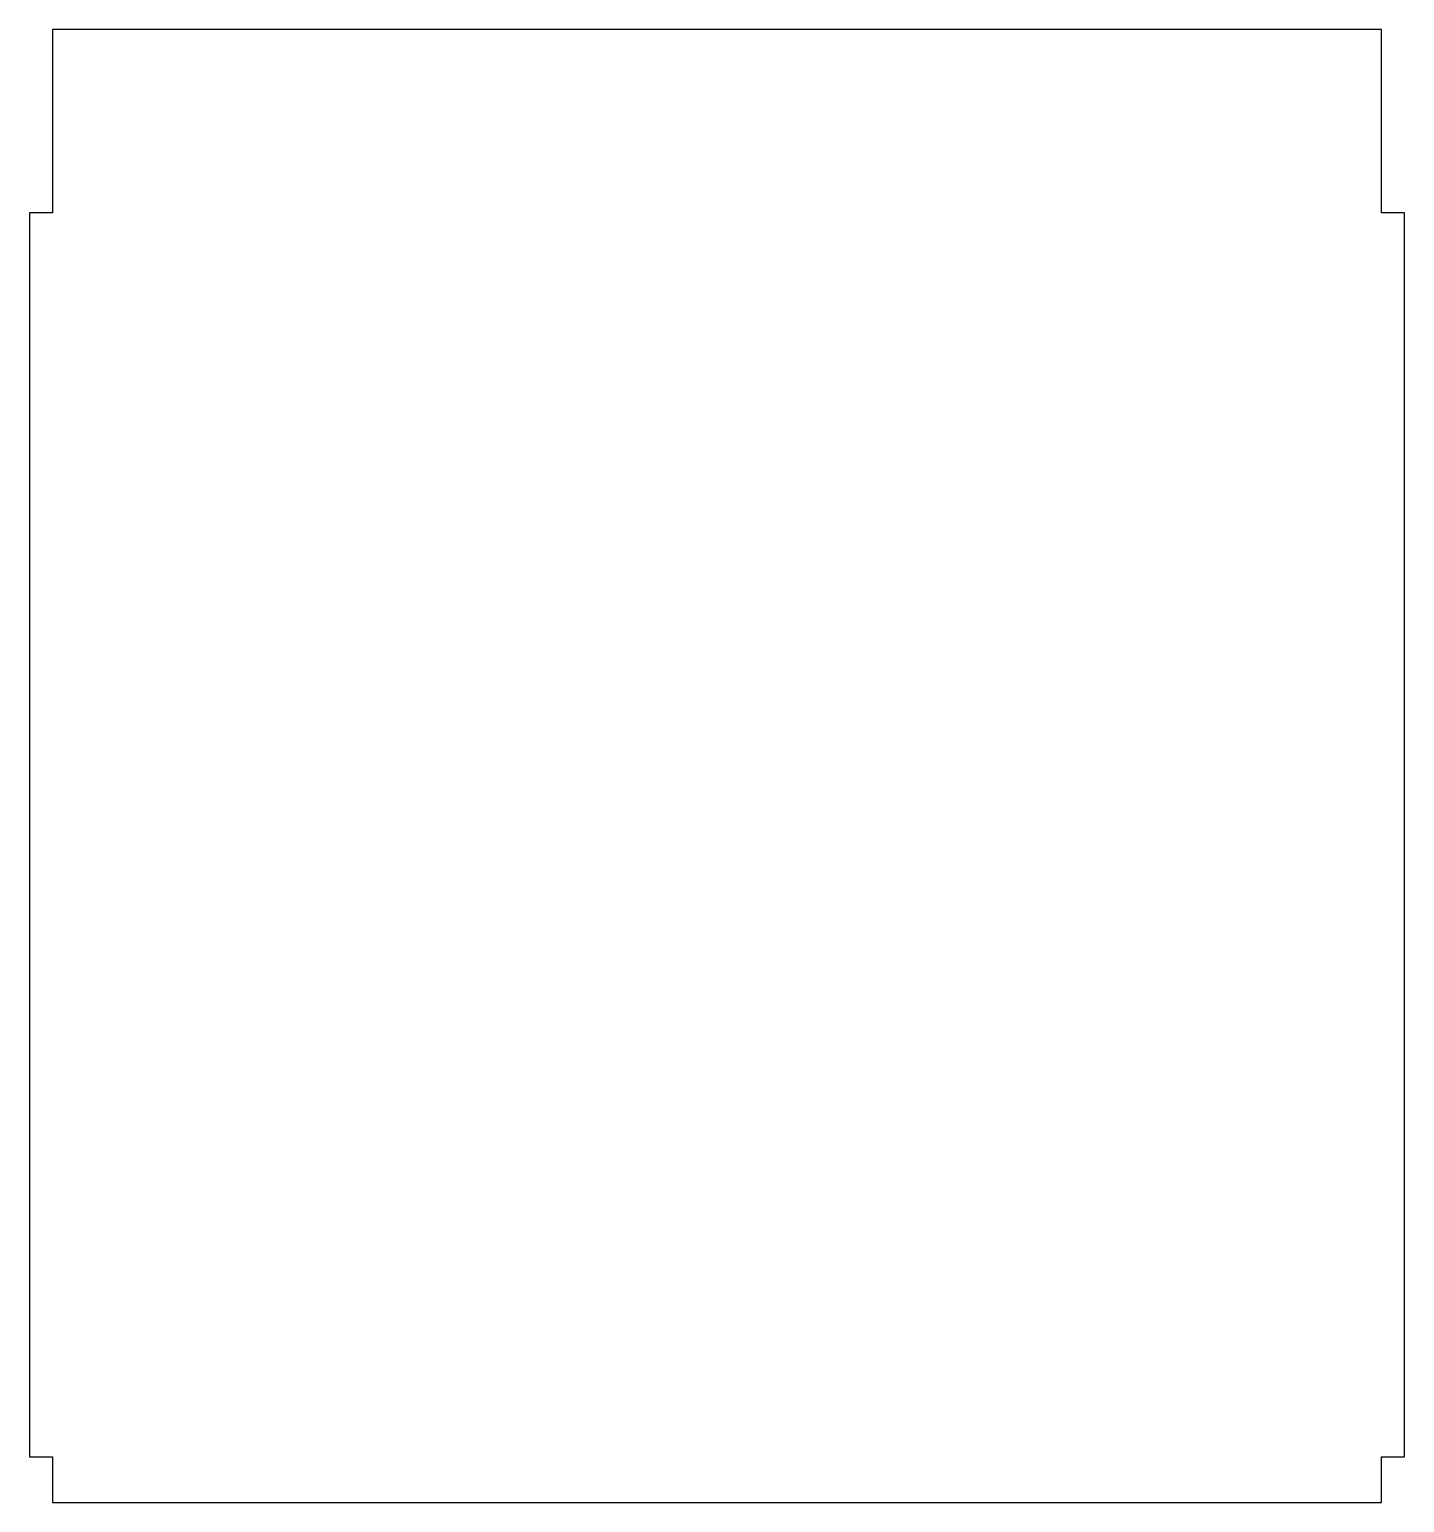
# Model space of a CAD drawing. Header units: inches. Extents: x -5.9 to 0.1, y -0.2 to 6.23.
import ezdxf

# ---------------------------------------------------------------- set-up
doc = ezdxf.new("R2010")
doc.units = ezdxf.units.IN
doc.header["$MEASUREMENT"] = 0

msp = doc.modelspace()

# ---------------------------------------------------------------- linework, layer by layer
for points in [[(0.1, 5.4282), (0, 5.4282), (0, 6.2282), (-5.8, 6.2282), (-5.8, 5.4282), (-5.9, 5.4282), (-5.9, 0), (-5.8, 0), (-5.8, -0.2), (0, -0.2), (0, 0), (0.1, 0)], [(0.1, 0), (0.1, 5.4282), (0, 5.4282), (0, 6.2282), (-5.8, 6.2282), (-5.8, 5.4282), (-5.9, 5.4282), (-5.9, 0), (-5.8, 0), (-5.8, -0.2), (0, -0.2), (0, 0)], [(-5.9, 0), (-5.8, 0), (-5.8, -0.2), (0, -0.2), (0, 0), (0.1, 0), (0.1, 5.4282), (0, 5.4282), (0, 6.2282), (-5.8, 6.2282), (-5.8, 5.4282), (-5.9, 5.4282)]]:
    msp.add_lwpolyline(points, close=True)
msp.add_lwpolyline([(-5.8, 0), (-5.8, -0.2), (0, -0.2), (0, 0), (0.1, 0), (0.1, 5.4282), (0, 5.4282), (0, 6.2282), (-5.8, 6.2282), (-5.8, 5.4282), (-5.9, 5.4282), (-5.9, 0)])

doc.saveas('drawing.dxf')
